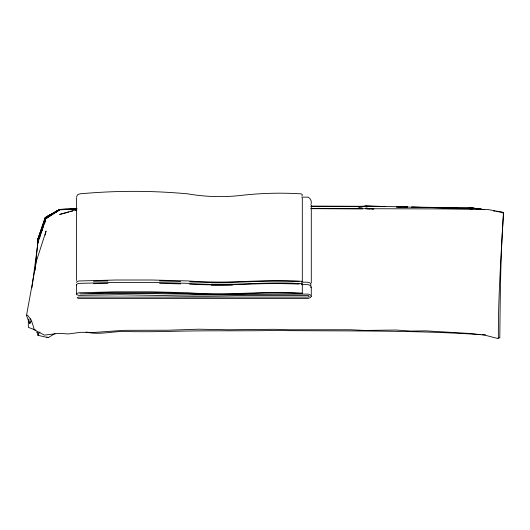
<?xml version="1.0" encoding="UTF-8"?>
<svg xmlns="http://www.w3.org/2000/svg" width="530" height="530" viewBox="0 0 530 530"><rect width="100%" height="100%" fill="white"/><g stroke="black" fill="none" stroke-linecap="round" stroke-linejoin="round"><path stroke-width="0.79" d="M45.11 235.035L46.057 231.034L36.438 261.012L26.5 315.522L29.72 323.671L30.21 318.775M34.987 270.644L37.822 242.091L45.56 219.91L44.593 223.905M76.545 197.133L77.466 194.828L79.686 193.874A582.397 582.397 0 0 1 187.898 193.874A187.567 187.567 0 0 0 241.163 195.404A340.101 340.101 0 0 1 301.331 193.874L302.18 194.384A1.047 1.047 0 0 1 302.18 195.398L301.822 195.769M31.886 287.929L38.379 239.613M503.102 212.848L503.162 212.497L496.756 211.496M44.527 220.374L45.004 217.976L46.474 217.32M301.583 284.69C303.485 284.802 312.17 283.391 310.911 287.75M311.289 296.277L310.441 297.555L308.149 298.456L78.493 298.456L77.115 297.787L78.493 297.111L308.149 297.111L309.288 296.277L308.149 295.442L235.744 295.581A1319.11 1248.044 0 0 1 159.629 295.442L119.661 294.773L78.877 295.395L76.969 294.766L76.545 294.097L76.545 284.69L76.969 284.014L78.877 283.384L115.739 282.417L151.852 282.417L187.898 283.338A425.683 402.747 0 0 0 241.163 283.961C261.449 283.338 282.291 282.205 302.312 283.762L302.312 293.169L301.331 293.587A566.12 535.625 0 0 0 253.035 293.408L243.608 293.792A653.417 618.218 0 0 1 192.946 293.792L162.869 292.745L105.53 292.745L79.798 293.885L143.153 293.415L187.898 294.183A942.883 892.083 0 0 0 233.22 294.494L308.149 294.097L310.441 294.991L311.289 296.277L311.289 286.869M44.626 220.632L45.355 218.115L44.646 220.434M41.983 231.027L45.361 218.34L39.359 238.99M42.513 227.39L43.698 223.527L43.029 225.84M76.545 294.097L76.969 293.421L78.877 292.792L115.739 291.818L151.852 291.818L187.898 292.745A425.683 402.747 0 0 0 241.163 293.368C261.449 292.745 282.291 291.613 302.312 293.169M302.312 197.962L302.312 281.357L301.59 281.761M302.312 283.762L301.59 284.166M38.677 238.447L45.408 217.784L59.804 209.648L45.328 217.684L59.83 209.734M76.764 208.694L59.777 209.39L45.355 217.717L38.213 239.017L38.259 242.323L38.213 239.017L45.355 217.797L52.934 213.557M45.348 217.698L59.83 209.628L45.355 217.717L38.193 239.083L38.226 241.554M29.72 323.671L31.104 321.346M310.911 285.345C312.17 280.986 303.485 282.397 301.583 282.285M39.995 331.985L37.405 335.205L48.237 337.643L55.06 333.483M67.045 209.211L59.764 209.423L45.322 217.817L59.771 209.535L76.764 209.052L60.639 209.608L67.085 209.423L63.057 209.622L67.072 209.502L64.653 209.615M75.161 209.085L76.77 208.999L59.791 209.436L45.308 217.598L37.948 238.745L38.021 242.038M59.797 209.463L45.348 217.658L38.008 238.798L38.074 242.17L38.008 238.798L38.087 242.091M54.312 212.788L59.824 209.701L45.322 217.704M26.5 315.522L27.474 315.052L31.303 320.14L33.98 328.441L33.728 329.541L44.434 335.106L58.943 333.357L68.43 333.953L80.408 332.33L94.559 332.409L123.821 330.336L168.348 330.23L198.346 329.196L228.582 329.779L274.129 329.302L289.195 329.759L350.25 329.753L365.256 330.435L395.804 330.018L410.724 331.084L425.809 330.859L469.905 333.489L484.751 335.132L498.359 338.644C498.167 296.508 501.194 254.446 503.474 212.411L488.256 209.575L442.371 208.906L311.057 208.581M68.873 212.04L59.645 214.445L74.915 210.046L76.532 209.966M70.417 211.642L72.723 211.039M358.525 206.998L365.76 205.865L381.077 206.448M360.963 206.958L365.786 206.289L311.037 206.21M469.494 208.502L472.714 208.091L483.943 209.622M467.884 208.522L472.714 207.985L484.745 209.668M468.659 208.535L472.667 208.124L483.903 209.661M358.558 206.992L365.786 206.289M359.373 206.992L365.813 206.428L311.064 206.263M462.246 208.562L472.714 208.091L411.671 207.031M63.063 209.615L67.098 209.469M463.843 208.548L472.674 208.224L483.936 209.661M313.475 208.568L319.915 208.343L311.064 208.522M93.485 281.278L107.987 280.933M93.485 283.683L107.987 283.338M76.751 209.039L75.141 209.092L76.724 209.323M71.086 209.092L76.744 208.966M62.222 209.608L76.711 209.582M362.626 208.846L311.07 208.674M301.583 197.133L308.149 197.133L309.811 198.439L310.911 200.28A6.102 6.102 0 0 1 310.911 204.54M159.59 280.933L180.617 281.483M159.59 283.338L180.617 283.888M429.393 207.522L457.436 208.237L442.272 207.846M396.38 206.746L407.643 206.958M401.197 206.965L396.367 206.866L450.308 208.032M472.674 208.224L442.225 207.826L448.678 208.025M373.809 206.428L365.76 206.223L385.091 206.422M366.588 206.342L369.006 206.422M382.66 206.481L381.05 206.415L407.643 206.972M189.66 281.847L192.946 281.98A653.417 618.218 0 0 0 243.608 281.98L253.035 281.596A566.12 535.625 0 0 1 299.145 281.682M189.66 284.252L192.946 284.385A653.417 618.218 0 0 0 243.608 284.385L253.035 284A566.12 535.625 0 0 1 299.145 284.087M480.604 334.629C411.837 329.952 342.864 331.283 273.957 330.508C238.825 331.164 203.679 330.342 168.56 331.442C153.667 331.734 138.767 331.879 123.874 331.475C111.28 331.449 98.467 335.152 86.045 332.032M482.22 334.695L485.447 334.821M366.647 208.873L369.867 209.111M76.658 210.012L75.041 209.873L76.651 210.065M478.325 209.045L476.728 208.86L478.325 209.065M483.121 209.602L472.714 208.31L457.575 208.403L472.74 208.283L483.175 209.582M373.875 209.078L365.819 208.098L373.047 209.045M493.556 210.993L495.152 211.245M498.2 337.61L499.797 337.974C500.254 296.701 500.466 255.4 503.5 214.246L503.136 213.729M35.874 330.177L28.335 327.354L28.328 319.12M38.087 332.813L36.643 332.118L38.75 335.165M46.786 336.954L48.237 337.643M302.312 281.357C282.291 279.807 261.449 280.926 241.163 281.562A425.683 402.747 0 0 1 187.898 280.933L151.852 280.006L115.739 280.006L78.877 280.979L76.969 281.609L76.651 282.629M76.545 284.69L76.651 285.034M38.326 241.68L38.273 239.215L38.326 241.687M503.162 212.497L503.169 212.868M311.289 205.342L311.289 283.033M76.545 197.882L76.545 280.615M232.465 282.695A942.883 892.083 0 0 1 211.304 282.788M232.465 285.1A942.883 892.083 0 0 1 211.304 285.193M59.665 209.688L45.467 218.963L59.764 209.728L75.074 209.423L59.665 209.688M472.687 209.145L470.289 209.701L472.687 209.145M76.757 208.727L75.147 208.74L76.757 208.8M426.975 207.435L411.671 207.283L426.988 207.449M474.33 208.581L472.727 208.396L474.33 208.588M503.122 212.947L503.043 212.596L503.05 212.947M38.187 242.177L38.1 238.884L38.167 242.183"/></g></svg>
